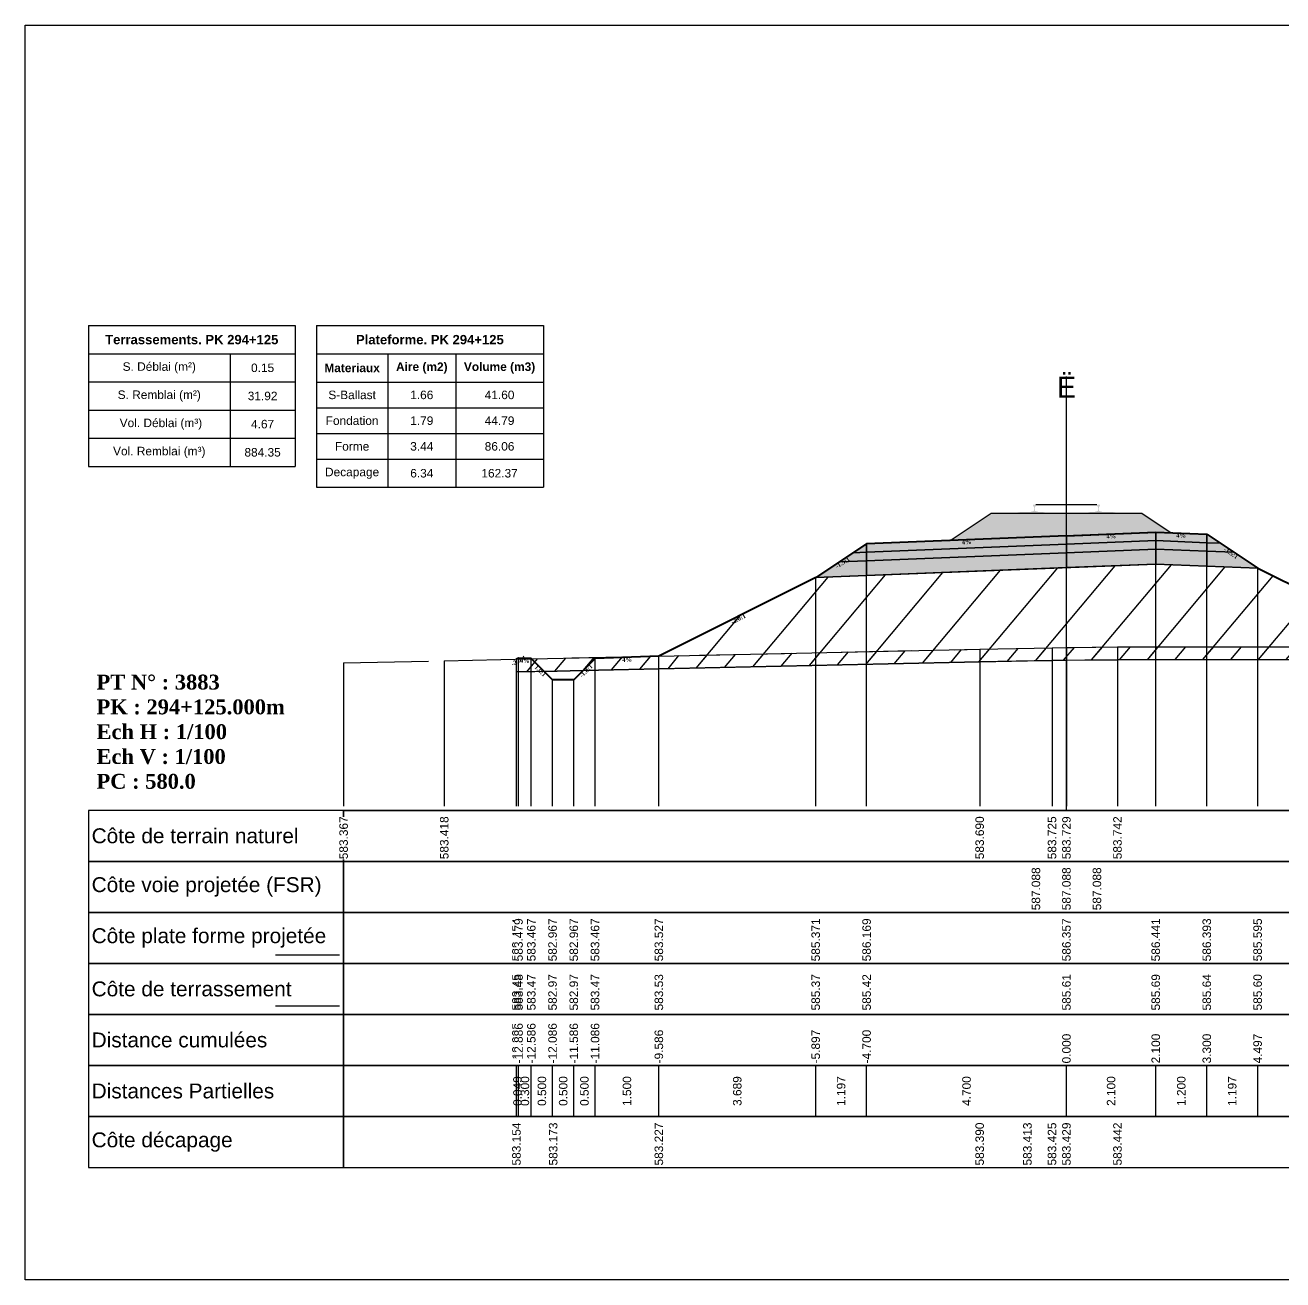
# Model space of a CAD drawing. Header units: millimetres. Extents: x 2762 to 3076, y 916 to 3305.
# Drawn here: x 2797.56 to 2827.14, y 1657.65 to 1687.15 of the extents above; entities that cross this region are included whole.
import ezdxf

# ---------------------------------------------------------------- set-up
doc = ezdxf.new("R2010")
doc.units = ezdxf.units.MM
doc.header["$LTSCALE"] = 2
doc.linetypes.add('CACHE', pattern=[9.525, 6.35, -3.175])
doc.linetypes.add('DASHED', pattern=[0.75, 0.5, -0.25])
for name, color, linetype in [('C-ANNO-TABL', 1, 'Continuous'), ('C-ANNO-TABL-TEXT', 150, 'Continuous'), ('C-ANNO-TABL-TITL', 150, 'Continuous'), ('C-ANNO-TABL-TTBL', 5, 'Continuous'), ('C-ROAD-CORR', 5, 'Continuous'), ('C-ROAD-SCTN', 7, 'Continuous')]:
    doc.layers.add(name, color=color, linetype=linetype)
doc.styles.add('ARIAL', font='arial.ttf')
doc.styles.add('C3D_Etiquette', font='romans.shx')
doc.styles.add('C3D_Profil_Travers', font='romans.shx')
doc.styles.get("Standard").update_dxf_attribs({"font": 'arial.ttf'})

msp = doc.modelspace()

# ---------------------------------------------------------------- hatches: boundary and pattern name
at = {"linetype": 'Continuous', "lineweight": -3}
h = msp.add_hatch(dxfattribs=at)
h.set_pattern_fill('GRAVEL', color=252, scale=0.009, style=0)
h.set_pattern_definition([(228.0128, (2819.486781, 1675.260495), (-1.8288, -2.0574), [0.030755, -3.0447435]), (184.96974, (2819.466207, 1675.237635), (2.743199999, 0.228600013), [0.0527764, -5.2248644]), (132.51045, (2819.413629, 1675.233063), (2.286, -2.5146), [0.0372133, -3.684125]), (267.2737, (2819.324475, 1675.175913), (0.2286, 4.572), [0.0480604, -4.7579794]), (292.83365, (2819.322189, 1675.127907), (-1.143, 2.7432), [0.047127, -4.6655827]), (357.2737, (2819.340477, 1675.084473), (-4.572, 0.2286), [0.0480604, -4.7579794]), (37.69424, (2819.388483, 1675.082187), (-2.9718, -2.286), [0.0635574, -6.2921804]), (72.25533, (2819.438775, 1675.121049), (1.6002, 5.0292), [0.0600048, -5.940473]), (121.42957, (2819.457063, 1675.178199), (-1.8288, 2.9718), [0.048223, -4.774099]), (175.23636, (2819.431917, 1675.219347), (2.5146, -0.2286), [0.055054, -2.697654]), (222.39744, (2819.377053, 1675.223919), (-2.7432, -2.5146), [0.071197, -7.0485095]), (138.81407, (2819.55079, 1675.173627), (-1.6002, 1.3716), [0.0243004, -2.405751]), (171.46923, (2819.532501, 1675.189629), (2.9718, -0.4572), [0.0462314, -4.5769175]), (225, (2819.48678, 1675.19649), (-3e-17, -0.2286), [0.032329, -0.29096]), (203.1986, (2819.47078, 1675.22392), (1.143, 0.4572), [0.01741, -1.723556]), (291.8014, (2819.454777, 1675.21706), (-0.2286, 0.6858), [0.024621, -1.206428]), (30.9638, (2819.46392, 1675.1942), (0.6858, 0.4572), [0.039989, -1.292967]), (161.565, (2819.49821, 1675.214775), (0.4572, -0.2286), [0.028916, -0.693981]), (16.38954, (2819.322189, 1675.217061), (2.286, 0.6858), [0.040508, -4.0102944]), (70.34618, (2819.361051, 1675.228491), (-0.9144, -2.5146), [0.033984, -3.3643994]), (293.1986, (2819.49821, 1675.260495), (-0.4572, 1.143), [0.034819, -1.7061465]), (343.61046, (2819.511927, 1675.228491), (-2.286, 0.6858), [0.040508, -4.0102944]), (339.44395, (2819.32219, 1675.07533), (-1.143, 0.4572), [0.039063, -1.914096]), (294.77514, (2819.358765, 1675.061613), (-1.143, 2.5146), [0.0327305, -3.2403234]), (66.8014, (2819.500497, 1675.031895), (0.4572, 1.143), [0.034819, -1.7061465]), (17.35402, (2819.514213, 1675.063899), (-2.9718, -0.9144), [0.0383204, -3.793714]), (69.44395, (2819.388483, 1675.031895), (-0.4572, -1.143), [0.0195316, -1.933628]), (101.3099, (2819.48678, 1675.031895), (-0.2286, 0.9144), [0.011656, -1.1539795]), (165.9638, (2819.484495, 1675.043325), (0.6858, -0.2286), [0.047127, -0.895415]), (186.009, (2819.438775, 1675.054755), (2.286, 0.2286), [0.043674, -4.323723]), (303.69, (2819.46392, 1675.173627), (-0.2286, 0.4572), [0.032969, -0.79126]), (353.15723, (2819.482209, 1675.146195), (3.8862, -0.4572), [0.05756, -5.698441]), (60.9454, (2819.53936, 1675.139337), (-0.9144, -1.6002), [0.023536, -2.330045]), (90, (2819.5508, 1675.1599), (-0.2286, 0.2286), [0.013716, -0.214884]), (120.25644, (2819.434203, 1675.061613), (0.9144, -1.6002), [0.031758, -3.1440547]), (48.0128, (2819.418201, 1675.089045), (1.8288, 2.0574), [0.06151, -3.0139886]), (0, (2819.45935, 1675.13476), (0.2286, 0.2286), [0.059436, -0.169164]), (325.30485, (2819.518785, 1675.134765), (2.286, -1.6002), [0.036145, -3.5783385]), (254.0546, (2819.548503, 1675.11419), (-0.2286, -0.9144), [0.033285, -1.6309485]), (207.64598, (2819.539359, 1675.082187), (-4.3434, -2.286), [0.054193, -5.365122]), (175.42608, (2819.491353, 1675.057041), (-2.9718, 0.2286), [0.0573327, -5.675926])])
h.paths.add_polyline_path([(2819.322, 1675.032), (2820.28, 1675.67), (2823.83, 1675.67), (2824.519, 1675.211), (2824.155, 1675.225)])
msp.add_hatch(color=254, dxfattribs=at).paths.add_polyline_path([(2820.837, 1675.489), (2820.837, 1675.674), (2820.952, 1675.695), (2821.3, 1675.695), (2821.3, 1675.7), (2821.226, 1675.7), (2821.226, 1675.71), (2821.227, 1675.711), (2821.229, 1675.712), (2821.23, 1675.712), (2821.25, 1675.714), (2821.253, 1675.714), (2821.256, 1675.715), (2821.284, 1675.726), (2821.287, 1675.727), (2821.288, 1675.728), (2821.289, 1675.73), (2821.29, 1675.734), (2821.291, 1675.741), (2821.292, 1675.75), (2821.293, 1675.761), (2821.293, 1675.784), (2821.292, 1675.8), (2821.292, 1675.807), (2821.291, 1675.813), (2821.29, 1675.817), (2821.29, 1675.819), (2821.289, 1675.822), (2821.288, 1675.824), (2821.287, 1675.826), (2821.286, 1675.827), (2821.285, 1675.828), (2821.269, 1675.833), (2821.267, 1675.835), (2821.266, 1675.836), (2821.265, 1675.837), (2821.265, 1675.84), (2821.265, 1675.858), (2821.266, 1675.862), (2821.267, 1675.865), (2821.269, 1675.867), (2821.271, 1675.868), (2821.274, 1675.87), (2821.275, 1675.87), (2821.279, 1675.871), (2821.283, 1675.871), (2821.286, 1675.872), (2821.29, 1675.872), (2821.295, 1675.872), (2821.298, 1675.872), (2821.301, 1675.872), (2821.305, 1675.872), (2821.308, 1675.872), (2821.312, 1675.872), (2821.317, 1675.872), (2821.32, 1675.871), (2821.324, 1675.871), (2821.328, 1675.87), (2821.329, 1675.87), (2821.331, 1675.868), (2821.334, 1675.867), (2821.336, 1675.865), (2821.337, 1675.862), (2821.337, 1675.858), (2821.337, 1675.84), (2821.337, 1675.837), (2821.337, 1675.836), (2821.336, 1675.835), (2821.334, 1675.833), (2821.318, 1675.828), (2821.317, 1675.827), (2821.315, 1675.826), (2821.314, 1675.824), (2821.314, 1675.822), (2821.313, 1675.819), (2821.312, 1675.817), (2821.312, 1675.813), (2821.311, 1675.807), (2821.31, 1675.8), (2821.31, 1675.784), (2821.31, 1675.761), (2821.311, 1675.75), (2821.312, 1675.741), (2821.313, 1675.734), (2821.314, 1675.73), (2821.315, 1675.728), (2821.316, 1675.727), (2821.318, 1675.726), (2821.347, 1675.715), (2821.35, 1675.714), (2821.353, 1675.714), (2821.373, 1675.712), (2821.374, 1675.712), (2821.375, 1675.711), (2821.376, 1675.71), (2821.376, 1675.7), (2821.302, 1675.7), (2821.302, 1675.695), (2821.506, 1675.695), (2821.638, 1675.664), (2822.472, 1675.664), (2822.603, 1675.695), (2822.807, 1675.695), (2822.807, 1675.7), (2822.733, 1675.7), (2822.733, 1675.71), (2822.734, 1675.711), (2822.736, 1675.712), (2822.737, 1675.712), (2822.757, 1675.714), (2822.76, 1675.714), (2822.763, 1675.715), (2822.791, 1675.726), (2822.794, 1675.727), (2822.795, 1675.728), (2822.796, 1675.73), (2822.797, 1675.734), (2822.798, 1675.741), (2822.799, 1675.75), (2822.8, 1675.761), (2822.8, 1675.784), (2822.799, 1675.8), (2822.799, 1675.807), (2822.798, 1675.813), (2822.797, 1675.817), (2822.797, 1675.819), (2822.796, 1675.822), (2822.795, 1675.824), (2822.794, 1675.826), (2822.793, 1675.827), (2822.792, 1675.828), (2822.776, 1675.833), (2822.774, 1675.835), (2822.773, 1675.836), (2822.772, 1675.837), (2822.772, 1675.84), (2822.772, 1675.858), (2822.773, 1675.862), (2822.774, 1675.865), (2822.776, 1675.867), (2822.778, 1675.868), (2822.781, 1675.87), (2822.782, 1675.87), (2822.786, 1675.871), (2822.79, 1675.871), (2822.793, 1675.872), (2822.797, 1675.872), (2822.802, 1675.872), (2822.805, 1675.872), (2822.808, 1675.872), (2822.812, 1675.872), (2822.815, 1675.872), (2822.819, 1675.872), (2822.824, 1675.872), (2822.827, 1675.871), (2822.831, 1675.871), (2822.835, 1675.87), (2822.836, 1675.87), (2822.838, 1675.868), (2822.841, 1675.867), (2822.843, 1675.865), (2822.844, 1675.862), (2822.844, 1675.858), (2822.844, 1675.84), (2822.844, 1675.837), (2822.844, 1675.836), (2822.843, 1675.835), (2822.841, 1675.833), (2822.825, 1675.828), (2822.824, 1675.827), (2822.822, 1675.826), (2822.821, 1675.824), (2822.821, 1675.822), (2822.82, 1675.819), (2822.819, 1675.817), (2822.819, 1675.813), (2822.818, 1675.807), (2822.817, 1675.8), (2822.817, 1675.784), (2822.817, 1675.761), (2822.818, 1675.75), (2822.819, 1675.741), (2822.82, 1675.734), (2822.821, 1675.73), (2822.822, 1675.728), (2822.823, 1675.727), (2822.825, 1675.726), (2822.854, 1675.715), (2822.857, 1675.714), (2822.86, 1675.714), (2822.88, 1675.712), (2822.881, 1675.712), (2822.882, 1675.711), (2822.883, 1675.71), (2822.883, 1675.7), (2822.809, 1675.7), (2822.809, 1675.695), (2823.157, 1675.695), (2823.272, 1675.674), (2823.272, 1675.489)])
h = msp.add_hatch(color=30, dxfattribs=at)
h.paths.add_polyline_path([(2825.355, 1674.777), (2825.355, 1674.977), (2825.674, 1674.964), (2825.993, 1674.752)])
h.paths.add_polyline_path([(2824.155, 1674.825), (2824.155, 1675.025), (2825.355, 1674.977), (2825.355, 1674.777)])
h.paths.add_polyline_path([(2822.055, 1674.741), (2822.055, 1674.941), (2824.155, 1675.025), (2824.155, 1674.825)])
h.paths.add_polyline_path([(2817.355, 1674.553), (2817.355, 1674.753), (2822.055, 1674.941), (2822.055, 1674.741)])
h.paths.add_polyline_path([(2816.716, 1674.528), (2817.035, 1674.74), (2817.355, 1674.753), (2817.355, 1674.553)])
h = msp.add_hatch(color=11, dxfattribs=at)
h.paths.add_polyline_path([(2825.355, 1674.977), (2825.355, 1675.177), (2825.674, 1674.964)])
h.paths.add_polyline_path([(2824.155, 1675.025), (2824.155, 1675.225), (2825.355, 1675.177), (2825.355, 1674.977)])
h.paths.add_polyline_path([(2822.055, 1674.941), (2822.055, 1675.141), (2824.155, 1675.225), (2824.155, 1675.025)])
h.paths.add_polyline_path([(2817.355, 1674.753), (2817.355, 1674.953), (2822.055, 1675.141), (2822.055, 1674.941)])
h.paths.add_polyline_path([(2817.035, 1674.74), (2817.355, 1674.953), (2817.355, 1674.753)])
h = msp.add_hatch(color=83, dxfattribs=at)
h.paths.add_polyline_path([(2825.355, 1674.427), (2825.355, 1674.777), (2825.993, 1674.752), (2826.551, 1674.379)])
h.paths.add_polyline_path([(2824.155, 1674.475), (2824.155, 1674.825), (2825.355, 1674.777), (2825.355, 1674.427)])
h.paths.add_polyline_path([(2822.055, 1674.391), (2822.055, 1674.741), (2824.155, 1674.825), (2824.155, 1674.475)])
h.paths.add_polyline_path([(2817.355, 1674.203), (2817.355, 1674.553), (2822.055, 1674.741), (2822.055, 1674.391)])
h.paths.add_polyline_path([(2816.158, 1674.155), (2816.716, 1674.528), (2817.355, 1674.553), (2817.355, 1674.203)])
h = msp.add_hatch(dxfattribs=at)
h.set_pattern_fill('_U', color=3, angle=50, style=0, pattern_type=0)
h.set_pattern_definition([(50, (2810.69, 1671.9722), (-0.766044, 0.64279), [])])
h.paths.add_polyline_path([(2810.69, 1671.972), (2810.969, 1672.251), (2812.469, 1672.311), (2816.158, 1674.155), (2824.155, 1674.475), (2826.551, 1674.379), (2830.244, 1672.533), (2830.244, 1672.233), (2823.255, 1672.226), (2821.715, 1672.209), (2820.014, 1672.174)])
h.paths.add_polyline_path([(2809.12, 1671.938), (2809.12, 1672.238), (2809.169, 1672.263), (2809.469, 1672.251), (2809.767, 1671.952)])
h = msp.add_hatch(dxfattribs=at)
h.set_pattern_fill('_U', color=150, scale=0.5, angle=50, style=0, pattern_type=0)
h.set_pattern_definition([(50, (2810.69004, 1671.9722), (-0.383022, 0.321394), [])])
h.paths.add_polyline_path([(2810.69, 1671.972), (2810.969, 1672.251), (2812.469, 1672.311), (2820.014, 1672.474), (2821.715, 1672.509), (2823.255, 1672.526), (2830.244, 1672.533), (2830.244, 1672.233), (2823.255, 1672.226), (2821.715, 1672.209), (2820.014, 1672.174)])
h.paths.add_polyline_path([(2809.473, 1672.246), (2812.469, 1672.311), (2810.969, 1672.251), (2810.69, 1671.972), (2809.767, 1671.952)])
h.paths.add_polyline_path([(2809.12, 1671.938), (2809.12, 1672.238), (2809.473, 1672.246), (2809.767, 1671.952)])

# ---------------------------------------------------------------- linework, layer by layer
at = {"color": 7, "linetype": 'Continuous', "lineweight": -3}
for p, q in [((2822.055, 1668.684), (2822.055, 1678.884)), ((2805.054, 1668.684), (2839.056, 1668.684)), ((2809.12, 1661.484), (2809.12, 1662.684)), ((2809.169, 1661.484), (2809.169, 1662.684)), ((2809.169, 1661.484), (2809.169, 1662.684)), ((2809.469, 1661.484), (2809.469, 1662.684)), ((2809.469, 1661.484), (2809.469, 1662.684)), ((2809.969, 1661.484), (2809.969, 1662.684)), ((2809.969, 1661.484), (2809.969, 1662.684)), ((2810.469, 1661.484), (2810.469, 1662.684)), ((2810.469, 1661.484), (2810.469, 1662.684)), ((2810.969, 1661.484), (2810.969, 1662.684)), ((2810.969, 1661.484), (2810.969, 1662.684)), ((2812.469, 1661.484), (2812.469, 1662.684)), ((2812.469, 1661.484), (2812.469, 1662.684)), ((2816.158, 1661.484), (2816.158, 1662.684)), ((2816.158, 1661.484), (2816.158, 1662.684)), ((2817.355, 1661.484), (2817.355, 1662.684)), ((2817.355, 1661.484), (2817.355, 1662.684)), ((2822.055, 1661.484), (2822.055, 1662.684)), ((2822.055, 1661.484), (2822.055, 1662.684)), ((2824.155, 1661.484), (2824.155, 1662.684)), ((2824.155, 1661.484), (2824.155, 1662.684)), ((2825.355, 1661.484), (2825.355, 1662.684)), ((2825.355, 1661.484), (2825.355, 1662.684)), ((2826.551, 1661.484), (2826.551, 1662.684)), ((2826.551, 1661.484), (2826.551, 1662.684))]:
    msp.add_line(p, q, dxfattribs=at)
at = {"color": 251, "linetype": 'Continuous', "lineweight": -3}
for p, q in [((2819.322, 1675.032), (2820.28, 1675.67)), ((2820.28, 1675.67), (2823.83, 1675.67)), ((2823.83, 1675.67), (2824.519, 1675.211)), ((2817.355, 1674.953), (2822.055, 1675.141)), ((2824.155, 1675.225), (2819.322, 1675.032)), ((2822.055, 1675.141), (2824.155, 1675.225)), ((2822.055, 1674.941), (2822.055, 1675.141)), ((2822.055, 1675.141), (2822.055, 1674.941)), ((2824.155, 1675.025), (2822.055, 1674.941)), ((2824.519, 1675.211), (2824.155, 1675.225)), ((2824.155, 1675.025), (2824.155, 1675.225)), ((2824.155, 1675.225), (2825.355, 1675.177)), ((2824.155, 1675.225), (2824.155, 1675.025)), ((2825.355, 1674.977), (2824.155, 1675.025)), ((2825.355, 1674.977), (2825.355, 1675.177)), ((2825.355, 1675.177), (2825.674, 1674.964)), ((2825.355, 1675.177), (2825.355, 1674.977)), ((2817.035, 1674.74), (2817.355, 1674.953)), ((2817.355, 1674.753), (2817.035, 1674.74)), ((2817.355, 1674.753), (2817.355, 1674.953)), ((2817.355, 1674.953), (2817.355, 1674.753)), ((2822.055, 1674.941), (2817.355, 1674.753)), ((2825.674, 1674.964), (2825.355, 1674.977))]:
    msp.add_line(p, q, dxfattribs=at)
at = {"color": 53, "linetype": 'Continuous', "lineweight": -3}
for p, q in [((2822.055, 1674.941), (2824.155, 1675.025)), ((2824.155, 1674.825), (2824.155, 1675.025)), ((2824.155, 1675.025), (2825.355, 1674.977)), ((2824.155, 1675.025), (2824.155, 1674.825)), ((2816.716, 1674.528), (2817.035, 1674.74)), ((2817.035, 1674.74), (2817.355, 1674.753)), ((2817.355, 1674.753), (2822.055, 1674.941)), ((2817.355, 1674.553), (2817.355, 1674.753)), ((2817.355, 1674.753), (2817.355, 1674.553)), ((2822.055, 1674.741), (2817.355, 1674.553)), ((2817.355, 1674.553), (2822.055, 1674.741)), ((2822.055, 1674.741), (2822.055, 1674.941)), ((2822.055, 1674.941), (2822.055, 1674.741)), ((2824.155, 1674.825), (2822.055, 1674.741)), ((2822.055, 1674.741), (2824.155, 1674.825)), ((2822.055, 1674.391), (2822.055, 1674.741)), ((2822.055, 1674.741), (2822.055, 1674.391)), ((2825.355, 1674.777), (2824.155, 1674.825)), ((2824.155, 1674.475), (2824.155, 1674.825)), ((2824.155, 1674.825), (2825.355, 1674.777)), ((2824.155, 1674.825), (2824.155, 1674.475)), ((2825.355, 1674.777), (2825.355, 1674.977)), ((2825.355, 1674.977), (2825.674, 1674.964)), ((2825.355, 1674.977), (2825.355, 1674.777)), ((2825.993, 1674.752), (2825.355, 1674.777)), ((2825.355, 1674.427), (2825.355, 1674.777)), ((2825.355, 1674.777), (2825.993, 1674.752)), ((2825.355, 1674.777), (2825.355, 1674.427)), ((2825.674, 1674.964), (2825.993, 1674.752)), ((2825.993, 1674.752), (2826.551, 1674.379)), ((2816.158, 1674.155), (2816.716, 1674.528)), ((2817.355, 1674.553), (2816.716, 1674.528)), ((2816.716, 1674.528), (2817.355, 1674.553)), ((2817.355, 1674.203), (2817.355, 1674.553)), ((2817.355, 1674.553), (2817.355, 1674.203)), ((2824.155, 1674.475), (2822.055, 1674.391)), ((2825.355, 1674.427), (2824.155, 1674.475)), ((2826.551, 1674.379), (2825.355, 1674.427)), ((2817.355, 1674.203), (2816.158, 1674.155)), ((2822.055, 1674.391), (2817.355, 1674.203))]:
    msp.add_line(p, q, dxfattribs=at)
at = {"color": 253, "linetype": 'Continuous', "lineweight": -3}
for p, q in [((2816.158, 1674.155), (2824.155, 1674.475)), ((2824.155, 1674.475), (2826.551, 1674.379)), ((2812.469, 1672.311), (2816.158, 1674.155)), ((2826.551, 1674.379), (2830.244, 1672.533)), ((2812.469, 1672.311), (2820.014, 1672.474)), ((2820.014, 1672.474), (2821.715, 1672.509)), ((2821.715, 1672.509), (2823.255, 1672.526)), ((2823.255, 1672.526), (2830.244, 1672.533)), ((2809.12, 1672.238), (2809.169, 1672.263)), ((2809.12, 1672.238), (2809.473, 1672.246)), ((2809.12, 1671.938), (2809.12, 1672.238)), ((2809.12, 1671.938), (2809.12, 1672.238)), ((2809.169, 1672.263), (2809.469, 1672.251)), ((2809.469, 1672.251), (2809.767, 1671.952)), ((2809.473, 1672.246), (2812.469, 1672.311)), ((2809.767, 1671.952), (2809.473, 1672.246)), ((2809.473, 1672.246), (2809.767, 1671.952)), ((2810.69, 1671.972), (2810.969, 1672.251)), ((2810.969, 1672.251), (2810.69, 1671.972)), ((2810.69, 1671.972), (2810.969, 1672.251)), ((2820.014, 1672.174), (2810.69, 1671.972)), ((2820.014, 1672.174), (2810.69, 1671.972)), ((2810.969, 1672.251), (2812.469, 1672.311)), ((2812.469, 1672.311), (2810.969, 1672.251)), ((2810.969, 1672.251), (2812.469, 1672.311)), ((2821.715, 1672.209), (2820.014, 1672.174)), ((2821.715, 1672.209), (2820.014, 1672.174)), ((2823.255, 1672.226), (2821.715, 1672.209)), ((2823.255, 1672.226), (2821.715, 1672.209)), ((2830.244, 1672.233), (2823.255, 1672.226)), ((2830.244, 1672.233), (2823.255, 1672.226)), ((2809.767, 1671.952), (2809.12, 1671.938)), ((2809.767, 1671.952), (2809.12, 1671.938)), ((2810.69, 1671.972), (2809.767, 1671.952)), ((2809.767, 1671.952), (2810.69, 1671.972)), ((2809.969, 1671.751), (2809.767, 1671.952)), ((2810.469, 1671.751), (2809.969, 1671.751)), ((2810.69, 1671.972), (2810.469, 1671.751))]:
    msp.add_line(p, q, dxfattribs=at)
at = {"color": 8, "linetype": 'CACHE', "lineweight": -3}
for p, q in [((2824.155, 1668.784), (2824.155, 1674.475)), ((2825.355, 1668.784), (2825.355, 1674.427)), ((2816.158, 1668.784), (2816.158, 1674.155)), ((2817.355, 1668.784), (2817.355, 1674.203)), ((2822.055, 1668.784), (2822.055, 1674.391)), ((2822.055, 1668.784), (2822.055, 1674.391)), ((2826.551, 1668.784), (2826.551, 1674.379)), ((2809.12, 1668.784), (2809.12, 1672.238)), ((2809.169, 1668.784), (2809.169, 1672.263)), ((2809.469, 1668.784), (2809.469, 1672.251)), ((2810.969, 1668.784), (2810.969, 1672.251)), ((2812.469, 1668.784), (2812.469, 1672.311)), ((2809.969, 1668.784), (2809.969, 1671.751)), ((2810.469, 1668.784), (2810.469, 1671.751))]:
    msp.add_line(p, q, dxfattribs=at)
at = {"color": 105, "linetype": 'DASHED', "lineweight": -3, "ltscale": 2}
for p, q in [((2807.422, 1672.202), (2820.014, 1672.474)), ((2820.014, 1672.474), (2821.715, 1672.509)), ((2821.715, 1672.509), (2822.055, 1672.513)), ((2822.055, 1672.513), (2823.255, 1672.526)), ((2823.255, 1672.526), (2836.617, 1672.539)), ((2805.055, 1672.151), (2807.422, 1672.202))]:
    msp.add_line(p, q, dxfattribs=at)
at = {"color": 98, "linetype": 'CACHE', "lineweight": -3}
for p, q in [((2820.014, 1672.474), (2820.014, 1668.784)), ((2821.715, 1672.509), (2821.715, 1668.784)), ((2822.055, 1672.513), (2822.055, 1668.784)), ((2823.255, 1672.526), (2823.255, 1668.784)), ((2805.055, 1672.151), (2805.055, 1668.784)), ((2807.422, 1672.202), (2807.422, 1668.784))]:
    msp.add_line(p, q, dxfattribs=at)
at = {"color": 6, "linetype": 'Continuous', "lineweight": -3}
for p, q in [((2812.469, 1672.011), (2820.014, 1672.174)), ((2820.014, 1672.174), (2821.137, 1672.197)), ((2821.137, 1672.197), (2821.715, 1672.209)), ((2821.715, 1672.209), (2822.055, 1672.213)), ((2822.055, 1672.213), (2823.255, 1672.226)), ((2823.255, 1672.226), (2830.244, 1672.233)), ((2809.12, 1671.938), (2809.984, 1671.957)), ((2809.984, 1671.957), (2812.469, 1672.011))]:
    msp.add_line(p, q, dxfattribs=at)
at = {"color": 154, "linetype": 'Continuous', "lineweight": -3}
msp.add_line((2803.454, 1665.284), (2804.954, 1665.284), dxfattribs=at)
at = {"color": 1, "linetype": 'Continuous', "lineweight": -3}
msp.add_line((2803.454, 1664.084), (2804.954, 1664.084), dxfattribs=at)
at = {"color": 7, "linetype": 'Continuous', "lineweight": -3}
for points in [[(2805.054, 1667.484), (2805.054, 1668.684), (2799.054, 1668.684), (2799.054, 1667.484)], [(2805.054, 1667.484), (2839.056, 1667.484), (2839.056, 1668.684), (2805.054, 1668.684)], [(2805.054, 1666.284), (2805.054, 1667.484), (2799.054, 1667.484), (2799.054, 1666.284)], [(2805.054, 1666.284), (2839.056, 1666.284), (2839.056, 1667.484), (2805.054, 1667.484)], [(2805.054, 1665.084), (2805.054, 1666.284), (2799.054, 1666.284), (2799.054, 1665.084)], [(2805.054, 1665.084), (2839.056, 1665.084), (2839.056, 1666.284), (2805.054, 1666.284)], [(2805.054, 1663.884), (2805.054, 1665.084), (2799.054, 1665.084), (2799.054, 1663.884)], [(2805.054, 1663.884), (2839.056, 1663.884), (2839.056, 1665.084), (2805.054, 1665.084)], [(2805.054, 1662.684), (2805.054, 1663.884), (2799.054, 1663.884), (2799.054, 1662.684)], [(2805.054, 1662.684), (2839.056, 1662.684), (2839.056, 1663.884), (2805.054, 1663.884)], [(2805.054, 1661.484), (2805.054, 1662.684), (2799.054, 1662.684), (2799.054, 1661.484)], [(2805.054, 1661.484), (2839.056, 1661.484), (2839.056, 1662.684), (2805.054, 1662.684)], [(2805.054, 1660.284), (2805.054, 1661.484), (2799.054, 1661.484), (2799.054, 1660.284)], [(2805.054, 1660.284), (2839.056, 1660.284), (2839.056, 1661.484), (2805.054, 1661.484)]]:
    msp.add_3dface(points, dxfattribs=at)
at = {"layer": 'C-ANNO-TABL', "color": 7, "linetype": 'Continuous', "lineweight": -3}
for p, q in [((2799.054, 1679.419), (2802.385, 1679.419)), ((2802.385, 1679.419), (2803.913, 1679.419)), ((2802.385, 1679.419), (2802.385, 1678.757)), ((2804.413, 1679.416), (2806.095, 1679.416)), ((2806.095, 1679.416), (2807.691, 1679.416)), ((2806.095, 1679.416), (2806.095, 1678.754)), ((2807.691, 1679.416), (2809.753, 1679.416)), ((2807.691, 1679.416), (2807.691, 1678.754)), ((2799.054, 1678.757), (2802.385, 1678.757)), ((2802.385, 1678.757), (2803.913, 1678.757)), ((2802.385, 1678.757), (2802.385, 1678.095)), ((2804.413, 1678.754), (2806.095, 1678.754)), ((2806.095, 1678.754), (2807.691, 1678.754)), ((2806.095, 1678.754), (2806.095, 1678.147)), ((2807.691, 1678.754), (2809.753, 1678.754)), ((2807.691, 1678.754), (2807.691, 1678.147)), ((2799.054, 1678.095), (2802.385, 1678.095)), ((2802.385, 1678.095), (2803.913, 1678.095)), ((2802.385, 1678.095), (2802.385, 1677.432)), ((2804.413, 1678.147), (2806.095, 1678.147)), ((2806.095, 1678.147), (2807.691, 1678.147)), ((2806.095, 1678.147), (2806.095, 1677.543)), ((2807.691, 1678.147), (2809.753, 1678.147)), ((2807.691, 1678.147), (2807.691, 1677.543)), ((2799.054, 1677.432), (2802.385, 1677.432)), ((2802.385, 1677.432), (2803.913, 1677.432)), ((2802.385, 1677.432), (2802.385, 1676.77)), ((2804.413, 1677.543), (2806.095, 1677.543)), ((2806.095, 1677.543), (2807.691, 1677.543)), ((2806.095, 1677.543), (2806.095, 1676.939)), ((2807.691, 1677.543), (2809.753, 1677.543)), ((2807.691, 1677.543), (2807.691, 1676.939)), ((2804.413, 1676.939), (2806.095, 1676.939)), ((2806.095, 1676.939), (2807.691, 1676.939)), ((2806.095, 1676.939), (2806.095, 1676.28)), ((2807.691, 1676.939), (2809.753, 1676.939)), ((2807.691, 1676.939), (2807.691, 1676.28))]:
    msp.add_line(p, q, dxfattribs=at)
at = {"layer": 'C-ANNO-TABL-TTBL', "color": 7, "linetype": 'Continuous', "lineweight": -3}
for p, q in [((2799.054, 1680.084), (2803.913, 1680.084)), ((2799.054, 1680.084), (2799.054, 1679.419)), ((2803.913, 1680.084), (2803.913, 1679.419)), ((2804.413, 1680.084), (2809.753, 1680.084)), ((2804.413, 1680.084), (2804.413, 1679.416)), ((2809.753, 1680.084), (2809.753, 1679.416)), ((2799.054, 1679.419), (2799.054, 1678.757)), ((2803.913, 1679.419), (2803.913, 1678.757)), ((2804.413, 1679.416), (2804.413, 1678.754)), ((2809.753, 1679.416), (2809.753, 1678.754)), ((2799.054, 1678.757), (2799.054, 1678.095)), ((2803.913, 1678.757), (2803.913, 1678.095)), ((2804.413, 1678.754), (2804.413, 1678.147)), ((2809.753, 1678.754), (2809.753, 1678.147)), ((2799.054, 1678.095), (2799.054, 1677.432)), ((2803.913, 1678.095), (2803.913, 1677.432)), ((2804.413, 1678.147), (2804.413, 1677.543)), ((2809.753, 1678.147), (2809.753, 1677.543)), ((2799.054, 1677.432), (2799.054, 1676.77)), ((2803.913, 1677.432), (2803.913, 1676.77)), ((2804.413, 1677.543), (2804.413, 1676.939)), ((2809.753, 1677.543), (2809.753, 1676.939)), ((2804.413, 1676.939), (2804.413, 1676.28)), ((2809.753, 1676.939), (2809.753, 1676.28)), ((2799.054, 1676.77), (2802.385, 1676.77)), ((2802.385, 1676.77), (2803.913, 1676.77)), ((2804.413, 1676.28), (2806.095, 1676.28)), ((2806.095, 1676.28), (2807.691, 1676.28)), ((2807.691, 1676.28), (2809.753, 1676.28))]:
    msp.add_line(p, q, dxfattribs=at)
at = {"layer": 'C-ROAD-CORR', "color": 1, "linetype": 'Continuous', "lineweight": 40}
for p, q in [((2822.055, 1675.141), (2817.355, 1674.953)), ((2822.055, 1675.141), (2824.155, 1675.225)), ((2824.155, 1675.225), (2825.355, 1675.177)), ((2825.355, 1675.177), (2826.551, 1674.379)), ((2817.355, 1674.953), (2816.158, 1674.155)), ((2816.158, 1674.155), (2812.469, 1672.311)), ((2826.551, 1674.379), (2830.244, 1672.533)), ((2809.169, 1672.263), (2809.12, 1672.238)), ((2809.469, 1672.251), (2809.169, 1672.263)), ((2809.969, 1671.751), (2809.469, 1672.251)), ((2810.969, 1672.251), (2810.469, 1671.751)), ((2812.469, 1672.311), (2810.969, 1672.251)), ((2810.469, 1671.751), (2809.969, 1671.751))]:
    msp.add_line(p, q, dxfattribs=at)
at = {"layer": 'C-ROAD-CORR', "color": 102, "linetype": 'Continuous', "lineweight": -3, "ltscale": 0.5}
for p, q in [((2822.055, 1674.391), (2824.155, 1674.475)), ((2824.155, 1674.475), (2825.355, 1674.427)), ((2825.355, 1674.427), (2826.551, 1674.379)), ((2817.355, 1674.203), (2816.158, 1674.155)), ((2822.055, 1674.391), (2817.355, 1674.203))]:
    msp.add_line(p, q, dxfattribs=at)
at = {"layer": 'C-ROAD-CORR', "color": 1, "linetype": 'Continuous', "lineweight": -3}
for p, q in [((2809.969, 1671.751), (2809.469, 1672.251)), ((2810.969, 1672.251), (2810.469, 1671.751))]:
    msp.add_line(p, q, dxfattribs=at)
at = {"layer": 'C-ROAD-SCTN', "color": 140, "linetype": 'Continuous', "lineweight": -3}
for p, q in [((2819.322, 1675.032), (2820.28, 1675.67)), ((2820.28, 1675.67), (2820.323, 1675.67)), ((2820.323, 1675.67), (2822.055, 1675.67)), ((2822.055, 1675.67), (2823.786, 1675.67)), ((2823.786, 1675.67), (2823.83, 1675.67)), ((2823.83, 1675.67), (2824.519, 1675.211))]:
    msp.add_line(p, q, dxfattribs=at)
at = {"layer": 'C-ROAD-SCTN', "color": 154, "linetype": 'Continuous', "lineweight": -3}
for p, q in [((2821.337, 1675.872), (2822.055, 1675.872)), ((2822.055, 1675.872), (2822.772, 1675.872)), ((2817.355, 1674.953), (2822.055, 1675.141)), ((2822.055, 1675.141), (2824.155, 1675.225)), ((2824.155, 1675.225), (2825.355, 1675.177)), ((2825.355, 1675.177), (2826.551, 1674.379)), ((2816.158, 1674.155), (2817.355, 1674.953)), ((2812.469, 1672.311), (2816.158, 1674.155)), ((2826.551, 1674.379), (2830.244, 1672.533)), ((2809.12, 1672.238), (2809.169, 1672.263)), ((2809.169, 1672.263), (2809.469, 1672.251)), ((2809.469, 1672.251), (2809.969, 1671.751)), ((2810.469, 1671.751), (2810.969, 1672.251)), ((2810.969, 1672.251), (2812.469, 1672.311)), ((2809.969, 1671.751), (2810.469, 1671.751))]:
    msp.add_line(p, q, dxfattribs=at)
at = {"layer": 'C-ROAD-SCTN', "color": 1, "linetype": 'Continuous', "lineweight": -3}
for p, q in [((2822.055, 1674.391), (2824.155, 1674.475)), ((2824.155, 1674.475), (2825.355, 1674.427)), ((2825.355, 1674.427), (2826.551, 1674.379)), ((2812.469, 1672.311), (2816.158, 1674.155)), ((2816.158, 1674.155), (2817.355, 1674.203)), ((2817.355, 1674.203), (2822.055, 1674.391)), ((2826.551, 1674.379), (2830.244, 1672.533)), ((2809.12, 1672.238), (2809.169, 1672.263)), ((2809.169, 1672.263), (2809.469, 1672.251)), ((2809.469, 1672.251), (2809.969, 1671.751)), ((2810.469, 1671.751), (2810.969, 1672.251)), ((2810.969, 1672.251), (2812.469, 1672.311)), ((2809.969, 1671.751), (2810.469, 1671.751))]:
    msp.add_line(p, q, dxfattribs=at)

# ---------------------------------------------------------------- texts
at = {"color": 7, "linetype": 'Continuous', "lineweight": -3}
for s, insert, char_height, attachment_point, style in [('{\\fWingdings|b0|i0|c2|p0;Ë}', (2822.055, 1678.384), 0.5, 8, 'C3D_Profil_Travers'), ('{\\fTimes New Roman|b1|i0|c0|p18;PT N° : 3883\\PPK : 294+125.000m\\PEch H : 1/100\\PEch V : 1/100\\PPC : 580.0}', (2799.243, 1669.184), 0.35, 7, 'C3D_Profil_Travers'), ('{\\fArial|b0|i0|c0|p34;Côte de terrain naturel}', (2799.129, 1668.084), 0.35, 4, 'C3D_Etiquette'), ('{\\fArial|b0|i0|c0|p34;Côte plate forme projetée}', (2799.129, 1665.684), 0.35, 4, 'C3D_Etiquette'), ('{\\fArial|b0|i0|c0|p34;Côte de terrassement}', (2799.129, 1664.484), 0.35, 4, 'C3D_Etiquette'), ('{\\fArial|b0|i0|c0|p34;Distance cumulées}', (2799.129, 1663.284), 0.35, 4, 'C3D_Etiquette'), ('{\\fArial|b0|i0|c0|p34;Distances Partielles}', (2799.129, 1662.084), 0.35, 4, 'C3D_Etiquette'), ('{\\fArial|b0|i0|c0|p34;Côte décapage}', (2799.129, 1660.884), 0.35, 4, 'C3D_Etiquette')]:
    msp.add_mtext(s, dxfattribs=dict(at, insert=insert, char_height=char_height, attachment_point=attachment_point, style=style))
at = {"color": 7, "linetype": 'Continuous', "lineweight": -3, "char_height": 0.1, "attachment_point": 2, "style": 'C3D_Etiquette'}
for s, insert, width, rotation in [('{\\fTimes New Roman|b1|i0|c0|p18;4%}', (2819.705, 1675.043), 0.42071, 2.2906), ('{\\fTimes New Roman|b1|i0|c0|p18;4%}', (2823.105, 1675.179), 0.37094, 2.2906), ('{\\fTimes New Roman|b1|i0|c0|p18;4%}', (2824.754, 1675.197), 0.42071, 357.7094), ('{\\fTimes New Roman|b1|i0|c0|p18;-1.5:1}', (2825.951, 1674.775), 0.34598, 326.3099), ('{\\fTimes New Roman|b1|i0|c0|p18;-1.5:1}', (2816.758, 1674.551), 0.34598, 33.6901), ('{\\fTimes New Roman|b1|i0|c0|p18;-2.0:1}', (2814.315, 1673.229), 0.34598, 26.5651), ('{\\fTimes New Roman|b1|i0|c0|p18;-2.0:1}', (2809.146, 1672.247), 0.34598, 26.5651), ('{\\fTimes New Roman|b1|i0|c0|p18;4%}', (2809.318, 1672.253), 0.37094, 357.7094), ('{\\fTimes New Roman|b1|i0|c0|p18;1.0:1}', (2809.716, 1671.998), 0.29001, 315), ('{\\fTimes New Roman|b1|i0|c0|p18;-1.0:1}', (2810.721, 1671.998), 0.34598, 45), ('{\\fTimes New Roman|b1|i0|c0|p18;4%}', (2811.719, 1672.277), 0.42071, 2.2906)]:
    msp.add_mtext(s, dxfattribs=dict(at, insert=insert, width=width, rotation=rotation))
at = {"color": 7, "linetype": 'Continuous', "lineweight": -3, "insert": (2799.129, 1666.884), "char_height": 0.35, "attachment_point": 4}
msp.add_mtext('{\\fArial|b0|i0|c0|p34;Côte voie projetée (FSR)}', dxfattribs=at)
at = {"color": 7, "linetype": 'Continuous', "lineweight": -3, "char_height": 0.2, "rotation": 90, "style": 'C3D_Profil_Travers'}
for s, insert, attachment_point in [('{\\fArial|b0|i0|c0|p34;583.45}', (2809.12, 1663.979), 4), ('{\\fArial|b0|i0|c0|p34;583.48}', (2809.169, 1663.979), 4), ('{\\fArial|b0|i0|c0|p34;583.47}', (2809.469, 1663.979), 4), ('{\\fArial|b0|i0|c0|p34;582.97}', (2809.969, 1663.979), 4), ('{\\fArial|b0|i0|c0|p34;582.97}', (2810.469, 1663.979), 4), ('{\\fArial|b0|i0|c0|p34;583.47}', (2810.969, 1663.979), 4), ('{\\fArial|b0|i0|c0|p34;583.53}', (2812.469, 1663.979), 4), ('{\\fArial|b0|i0|c0|p34;585.37}', (2816.158, 1663.979), 4), ('{\\fArial|b0|i0|c0|p34;585.42}', (2817.355, 1663.979), 4), ('{\\fArial|b0|i0|c0|p34;585.61}', (2822.055, 1663.979), 4), ('{\\fArial|b0|i0|c0|p34;585.69}', (2824.155, 1663.979), 4), ('{\\fArial|b0|i0|c0|p34;585.64}', (2825.355, 1663.979), 4), ('{\\fArial|b0|i0|c0|p34;585.60}', (2826.551, 1663.979), 4), ('{\\fArial|b0|i0|c0|p34;0.049}', (2809.144, 1662.084), 5), ('{\\fArial|b0|i0|c0|p34;0.300}', (2809.319, 1662.084), 5), ('{\\fArial|b0|i0|c0|p34;0.500}', (2809.719, 1662.084), 5), ('{\\fArial|b0|i0|c0|p34;0.500}', (2810.219, 1662.084), 5), ('{\\fArial|b0|i0|c0|p34;0.500}', (2810.719, 1662.084), 5), ('{\\fArial|b0|i0|c0|p34;1.500}', (2811.719, 1662.084), 5), ('{\\fArial|b0|i0|c0|p34;3.689}', (2814.313, 1662.084), 5), ('{\\fArial|b0|i0|c0|p34;1.197}', (2816.756, 1662.084), 5), ('{\\fArial|b0|i0|c0|p34;4.700}', (2819.705, 1662.084), 5), ('{\\fArial|b0|i0|c0|p34;2.100}', (2823.105, 1662.084), 5), ('{\\fArial|b0|i0|c0|p34;1.200}', (2824.755, 1662.084), 5), ('{\\fArial|b0|i0|c0|p34;1.197}', (2825.953, 1662.084), 5)]:
    msp.add_mtext(s, dxfattribs=dict(at, insert=insert, attachment_point=attachment_point))
at = {"layer": 'C-ANNO-TABL-TEXT', "color": 7, "linetype": 'Continuous', "lineweight": -3, "char_height": 0.2, "attachment_point": 5, "style": 'ARIAL'}
for s, insert in [('{\\fArial|b0|i0|c0|p34;\\C7;0.15}', (2803.149, 1679.088)), ('{\\fArial|b0|i0|c0|p34;\\C7;S-Ballast}', (2805.254, 1678.451)), ('{\\fArial|b0|i0|c0|p34;\\C7;1.66}', (2806.893, 1678.451)), ('{\\C18;\\c0;41.60}', (2808.722, 1678.451)), ('{\\fArial|b0|i0|c0|p34;\\C7;31.92}', (2803.149, 1678.426)), ('{\\fArial|b0|i0|c0|p34;\\C7;Fondation}', (2805.254, 1677.845)), ('{\\fArial|b0|i0|c0|p34;\\C7;4.67}', (2803.149, 1677.764)), ('{\\fArial|b0|i0|c0|p34;\\C7;1.79}', (2806.893, 1677.845)), ('{\\C18;\\c0;44.79}', (2808.722, 1677.845)), ('{\\fArial|b0|i0|c0|p34;\\C7;884.35}', (2803.149, 1677.101)), ('{\\fArial|b0|i0|c0|p34;\\C7;Forme}', (2805.254, 1677.241)), ('{\\fArial|b0|i0|c0|p34;\\C7;3.44}', (2806.893, 1677.241)), ('{\\C18;\\c0;86.06}', (2808.722, 1677.241)), ('{\\fArial|b0|i0|c0|p34;\\C7;Decapage}', (2805.254, 1676.609)), ('{\\fArial|b0|i0|c0|p34;\\C7;6.34}', (2806.893, 1676.609)), ('{\\C18;\\c0;162.37}', (2808.722, 1676.609))]:
    msp.add_mtext(s, dxfattribs=dict(at, insert=insert))
at = {"layer": 'C-ANNO-TABL-TITL', "color": 7, "linetype": 'Continuous', "lineweight": -3, "attachment_point": 5, "style": 'ARIAL'}
for s, insert, char_height in [('{\\fArial|b1|i0|c0|p34;\\C7;Terrassements. PK 294+125}', (2801.483, 1679.751), 0.22), ('{\\fArial|b1|i0|c0|p34;\\C18;\\c0;Plateforme. PK 294+125}', (2807.083, 1679.75), 0.22), ('{\\fArial|b0|i0|c0|p34;\\C7;S. Déblai (m²) }', (2800.719, 1679.088), 0.2), ('{\\fArial|b1|i0|c0|p34;\\C7;Materiaux   }', (2805.254, 1679.085), 0.2), ('{\\fArial|b1|i0|c0|p34;\\C7;Aire (m2)}', (2806.893, 1679.085), 0.2), ('{\\fArial|b1|i0|c0|p34;\\C7;Volume (m3)}', (2808.722, 1679.085), 0.2), ('{\\fArial|b0|i0|c0|p34;\\C7;S. Remblai (m²) }', (2800.719, 1678.426), 0.2), ('{\\fArial|b0|i0|c0|p34;\\C7; Vol. Déblai (m³) }', (2800.719, 1677.764), 0.2), ('{\\fArial|b0|i0|c0|p34;\\C7;Vol. Remblai (m³)}', (2800.719, 1677.101), 0.2)]:
    msp.add_mtext(s, dxfattribs=dict(at, insert=insert, char_height=char_height))

# ---------------------------------------------------------------- next in the draw order: texts
at = {"color": 7, "linetype": 'Continuous', "lineweight": -3, "char_height": 0.2, "attachment_point": 4, "rotation": 90, "style": 'C3D_Profil_Travers', "bg_fill": 3, "box_fill_scale": 1.000375, "bg_fill_color": 256, "bg_fill_true_color": 13158600, "bg_fill_transparency": 0}
for s, insert, width in [('{\\fArial|b0|i0|c0|p34;583.367}', (2805.055, 1667.534), 0.99553), ('{\\fArial|b0|i0|c0|p34;583.418}', (2807.422, 1667.534), 0.99595), ('{\\fArial|b0|i0|c0|p34;583.690}', (2820.014, 1667.534), 0.99484), ('{\\fArial|b0|i0|c0|p34;583.725}', (2821.715, 1667.534), 0.99705), ('{\\fArial|b0|i0|c0|p34;583.742}', (2823.255, 1667.534), 0.99347), ('{\\fArial|b0|i0|c0|p34;587.088}', (2821.337, 1666.334), 0.99595), ('{\\fArial|b0|i0|c0|p34;587.088}', (2822.055, 1666.334), 0.99595), ('{\\fArial|b0|i0|c0|p34;587.088}', (2822.772, 1666.334), 0.99595), ('{\\fArial|b0|i0|c0|p34;583.454}', (2809.12, 1665.134), 0.99471), ('{\\fArial|b0|i0|c0|p34;582.967}', (2809.969, 1665.134), 0.99553), ('{\\fArial|b0|i0|c0|p34;582.967}', (2810.469, 1665.134), 0.99553), ('{\\fArial|b0|i0|c0|p34;583.467}', (2810.969, 1665.134), 0.99553), ('{\\fArial|b0|i0|c0|p34;583.527}', (2812.469, 1665.134), 0.99553), ('{\\fArial|b0|i0|c0|p34;585.371}', (2816.158, 1665.134), 0.95654), ('{\\fArial|b0|i0|c0|p34;586.169}', (2817.355, 1665.134), 0.99595), ('{\\fArial|b0|i0|c0|p34;586.357}', (2822.055, 1665.134), 0.99553), ('{\\fArial|b0|i0|c0|p34;586.441}', (2824.155, 1665.134), 0.95654), ('{\\fArial|b0|i0|c0|p34;586.393}', (2825.355, 1665.134), 0.99553), ('{\\fArial|b0|i0|c0|p34;585.595}', (2826.551, 1665.134), 0.99705), ('{\\fArial|b0|i0|c0|p34;\\C256;-12.935}', (2809.12, 1662.734), 0.93683), ('{\\fArial|b0|i0|c0|p34;\\C256;-12.086}', (2809.969, 1662.734), 0.93518), ('{\\fArial|b0|i0|c0|p34;\\C256;-11.586}', (2810.469, 1662.734), 0.93518), ('{\\fArial|b0|i0|c0|p34;\\C256;-11.086}', (2810.969, 1662.734), 0.93518), ('{\\fArial|b0|i0|c0|p34;\\C256;-9.586}', (2812.469, 1662.734), 0.77824), ('{\\fArial|b0|i0|c0|p34;\\C256;-5.897}', (2816.158, 1662.734), 0.77838), ('{\\fArial|b0|i0|c0|p34;\\C256;-4.700}', (2817.355, 1662.734), 0.77769), ('{\\fArial|b0|i0|c0|p34;\\C256;0.000}', (2822.055, 1662.734), 0.68096), ('{\\fArial|b0|i0|c0|p34;\\C256;2.100}', (2824.155, 1662.734), 0.6844), ('{\\fArial|b0|i0|c0|p34;\\C256;3.300}', (2825.355, 1662.734), 0.68082), ('{\\fArial|b0|i0|c0|p34;\\C256;4.497}', (2826.551, 1662.734), 0.68978), ('{\\fArial|b0|i0|c0|p34;583.154}', (2809.12, 1660.334), 0.99471), ('{\\fArial|b0|i0|c0|p34;583.173}', (2809.984, 1660.334), 0.99553), ('{\\fArial|b0|i0|c0|p34;583.227}', (2812.469, 1660.334), 0.99553), ('{\\fArial|b0|i0|c0|p34;583.390}', (2820.014, 1660.334), 0.99484), ('{\\fArial|b0|i0|c0|p34;583.413}', (2821.137, 1660.334), 0.99553), ('{\\fArial|b0|i0|c0|p34;583.425}', (2821.715, 1660.334), 0.99705), ('{\\fArial|b0|i0|c0|p34;583.442}', (2823.255, 1660.334), 0.99347)]:
    msp.add_mtext(s, dxfattribs=dict(at, insert=insert, width=width))

# ---------------------------------------------------------------- next in the draw order: texts
for s, insert, width in [('{\\fArial|b0|i0|c0|p34;583.729}', (2822.055, 1667.534), 0.99595), ('{\\fArial|b0|i0|c0|p34;583.479}', (2809.169, 1665.134), 0.99595), ('{\\fArial|b0|i0|c0|p34;\\C256;-12.886}', (2809.169, 1662.734), 0.93518), ('{\\fArial|b0|i0|c0|p34;583.429}', (2822.055, 1660.334), 0.99595)]:
    msp.add_mtext(s, dxfattribs=dict(at, insert=insert, width=width))

# ---------------------------------------------------------------- next in the draw order: texts
for s, insert, width in [('{\\fArial|b0|i0|c0|p34;583.467}', (2809.469, 1665.134), 0.99553), ('{\\fArial|b0|i0|c0|p34;\\C256;-12.586}', (2809.469, 1662.734), 0.93518)]:
    msp.add_mtext(s, dxfattribs=dict(at, insert=insert, width=width))

# ---------------------------------------------------------------- next in the draw order: linework, layer by layer
msp.add_lwpolyline([(2797.565, 1687.145), (2846.565, 1687.145), (2846.565, 1657.645), (2797.565, 1657.645)], close=True)

doc.saveas('drawing.dxf')
